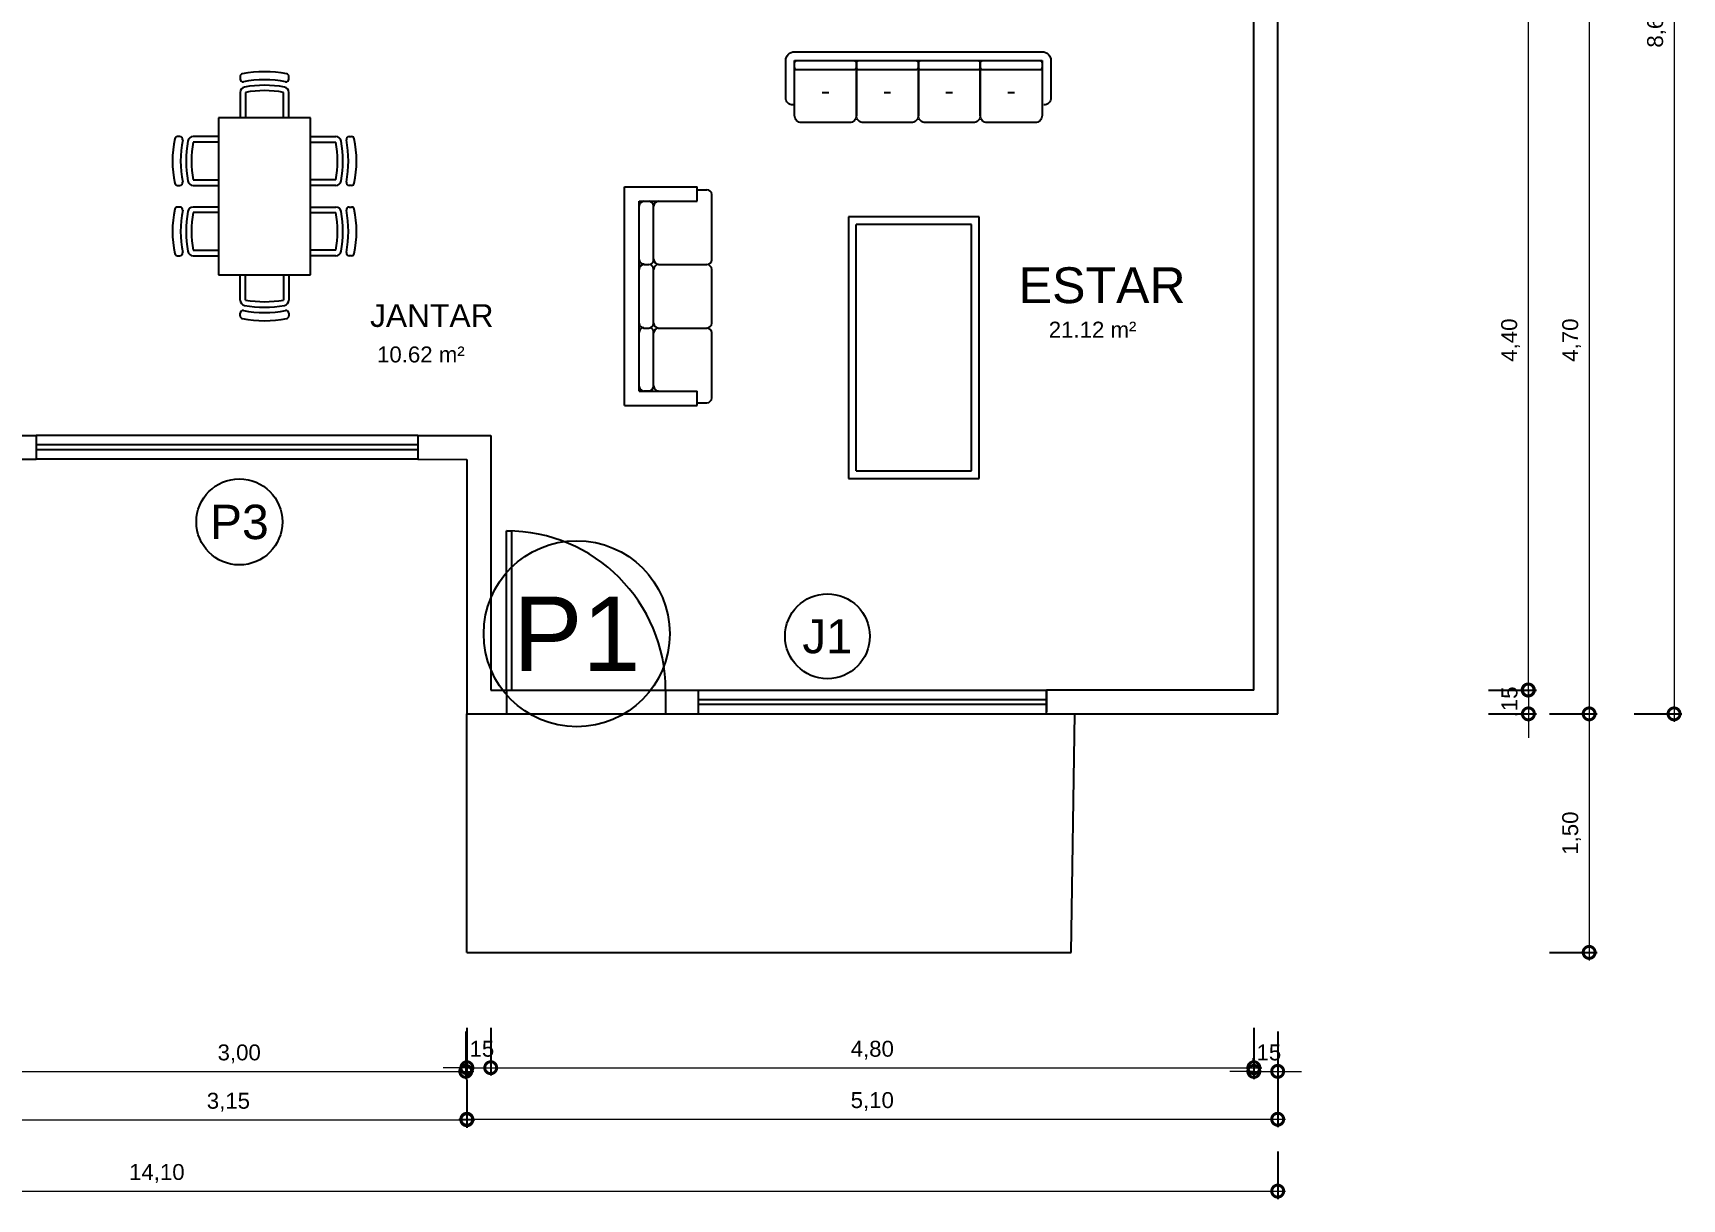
# Model space of a CAD drawing. Header units: metres. Extents: x 0 to 327, y 17 to 88.
# Drawn here: x 139.73 to 150.1, y 49.88 to 57.21 of the extents above; entities that cross this region are included whole.
import ezdxf
from ezdxf.enums import TextEntityAlignment as Align

# ---------------------------------------------------------------- set-up
doc = ezdxf.new("R2010")
doc.units = ezdxf.units.M
doc.header["$LTSCALE"] = 0.5
doc.linetypes.add('DIVIDE', pattern=[31.75, 12.7, -6.35, 0, -6.35, 0, -6.35])
for name, color, linetype in [('ARQ_ALV CT', 5, 'Continuous'), ('ARQ_ESQ CT', 30, 'Continuous'), ('ARQ_MOB 01', 1, 'Continuous'), ('ARQ_PISO', 1, 'Continuous'), ('ARQ_PROJ SUP', 1, 'DIVIDE'), ('ARQ_SIMB 01', 1, 'Continuous'), ('ARQ_TXT 01', 1, 'Continuous'), ('SIMB_02', 2, 'Continuous'), ('SIMB_TXT', 1, 'Continuous')]:
    doc.layers.add(name, color=color, linetype=linetype)
doc.layers.add('ARQ_COTA_AZUL', color=5, linetype='Continuous', lineweight=20, true_color=0x0000ff)
doc.styles.add('Annot_2.0mm', font='arial.ttf', dxfattribs={"height": 2})
doc.styles.add('cota', font='arial.ttf')
doc.styles.add('SIMB', font='arial.ttf')
doc.dimstyles.new('Info 01 - annot', dxfattribs={"dimtxt": 2, "dimasz": 3, "dimexe": 1, "dimexo": 1, "dimgap": 1, "dimtad": 1, "dimzin": 4, "dimtxsty": 'cota', "dimblk": 'DOTSMALL', "dimcen": 2, "dimdle": 1, "dimclrd": 256, "dimclre": 256, "dimclrt": 1, "dimazin": 2, "dimtfac": 0.09, "dimtix": 1, "dimtmove": 2, "dimatfit": 2, "dimfxl": 5, "dimfxlon": 1, "dimtolj": 1, "dimtzin": 4, "dimlwd": -1, "dimarcsym": 1})

# ---------------------------------------------------------------- blocks, each defined once
blk = doc.blocks.new('COD_ESQ')
at = {"layer": 'SIMB_02'}
blk.add_circle((0, 0), 2.5, dxfattribs=at)
at = {"layer": 'SIMB_TXT', "style": 'SIMB'}
blk.add_attdef('CDESQ', text='', height=2, dxfattribs=at).set_placement((0, 0), align=Align.MIDDLE_CENTER)
blk = doc.blocks.new('mesa6')
for p, q in [((65, -14.4), (65, -12)), ((110, -12), (110, -14.4)), ((130, -14.4), (130, -12)), ((175, -12), (175, -14.4)), ((65, -50), (65, -26.6)), ((70, -50), (70, -26.6)), ((105, -26.6), (105, -50)), ((110, -26.6), (110, -50)), ((130, -50), (130, -26.6)), ((135, -50), (135, -26.6)), ((170, -26.6), (170, -50)), ((175, -26.6), (175, -50)), ((47.5, -50), (47.5, -135)), ((192.5, -50), (47.5, -50)), ((192.5, -135), (192.5, -50)), ((11.9, -70), (9.5, -70)), ((47.5, -70), (24.1, -70)), ((47.5, -75), (24.1, -75)), ((192.5, -70), (215.9, -70)), ((192.5, -75), (215.9, -75)), ((228.1, -70), (230.5, -70)), ((9.5, -115), (11.9, -115)), ((24.1, -110), (47.5, -110)), ((24.1, -115), (47.5, -115)), ((215.9, -110), (192.5, -110)), ((215.9, -115), (192.5, -115)), ((230.5, -115), (228.1, -115)), ((47.5, -135), (192.5, -135)), ((65, -135), (65, -158.4)), ((70, -135), (70, -158.4)), ((105, -158.4), (105, -135)), ((110, -158.4), (110, -135)), ((130, -135), (130, -158.4)), ((135, -135), (135, -158.4)), ((170, -158.4), (170, -135)), ((175, -158.4), (175, -135)), ((65, -170.6), (65, -173)), ((110, -173), (110, -170.6)), ((130, -170.6), (130, -173)), ((175, -173), (175, -170.6))]:
    blk.add_line(p, q)
for centre, radius, start, end in [((67.5, -12), 2.5, 101.537, 180), ((67.5, -14.4), 2.5, 180, 280.9806), ((87.5, -110), 102.5, 78.463, 101.537), ((87.5, -117.5), 102.5, 79.0194, 100.9806), ((107.5, -14.4), 2.5, 259.0194, 0), ((107.5, -12), 2.5, 0, 78.463), ((132.5, -12), 2.5, 101.537, 180), ((132.5, -14.4), 2.5, 180, 280.9806), ((152.5, -110), 102.5, 78.463, 101.537), ((152.5, -117.5), 102.5, 79.0194, 100.9806), ((172.5, -14.4), 2.5, 259.0194, 0), ((172.5, -12), 2.5, 0, 78.463), ((70, -26.6), 5, 100.3399, 180), ((87.5, -122.5), 102.5, 79.6601, 100.3399), ((87.5, -122.5), 97.5, 79.6601, 100.3399), ((105, -26.6), 5, 0, 79.6601), ((135, -26.6), 5, 100.3399, 180), ((152.5, -122.5), 102.5, 79.6601, 100.3399), ((152.5, -122.5), 97.5, 79.6601, 100.3399), ((170, -26.6), 5, 0, 79.6601), ((107.5, -92.5), 102.5, 168.463, 191.537), ((9.5, -72.5), 2.5, 90, 168.463), ((11.9, -72.5), 2.5, 349.0194, 90), ((115, -92.5), 102.5, 169.0194, 190.9806), ((120, -92.5), 102.5, 169.6601, 190.3399), ((24.1, -75), 5, 90, 169.6601), ((120, -92.5), 97.5, 169.6601, 190.3399), ((215.9, -75), 5, 10.3399, 90), ((120, -92.5), 97.5, 349.6601, 10.3399), ((120, -92.5), 102.5, 349.6601, 10.3399), ((228.1, -72.5), 2.5, 90, 190.9806), ((125, -92.5), 102.5, 349.0194, 10.9806), ((230.5, -72.5), 2.5, 11.537, 90), ((132.5, -92.5), 102.5, 348.463, 11.537), ((9.5, -112.5), 2.5, 191.537, 270), ((11.9, -112.5), 2.5, 270, 10.9806), ((24.1, -110), 5, 190.3399, 270), ((215.9, -110), 5, 270, 349.6601), ((228.1, -112.5), 2.5, 169.0194, 270), ((230.5, -112.5), 2.5, 270, 348.463), ((70, -158.4), 5, 180, 259.6601), ((87.5, -62.5), 102.5, 259.6601, 280.3399), ((87.5, -62.5), 97.5, 259.6601, 280.3399), ((105, -158.4), 5, 280.3399, 0), ((135, -158.4), 5, 180, 259.6601), ((152.5, -62.5), 102.5, 259.6601, 280.3399), ((152.5, -62.5), 97.5, 259.6601, 280.3399), ((170, -158.4), 5, 280.3399, 0), ((67.5, -170.6), 2.5, 79.0194, 180), ((67.5, -173), 2.5, 180, 258.463), ((87.5, -75), 102.5, 258.463, 281.537), ((87.5, -67.5), 102.5, 259.0194, 280.9806), ((107.5, -170.6), 2.5, 0, 100.9806), ((107.5, -173), 2.5, 281.537, 0), ((132.5, -170.6), 2.5, 79.0194, 180), ((132.5, -173), 2.5, 180, 258.463), ((152.5, -75), 102.5, 258.463, 281.537), ((152.5, -67.5), 102.5, 259.0194, 280.9806), ((172.5, -170.6), 2.5, 0, 100.9806), ((172.5, -173), 2.5, 281.537, 0)]:
    blk.add_arc(centre, radius, start, end)
blk = doc.blocks.new('Sofa 3 lugares-P1')
for p, q in [((0, 0), (2.259, 0)), ((0, 0), (0, -0.75)), ((2.259, 0), (2.259, -0.75)), ((0.15, -0.15), (2.109, -0.15)), ((0.15, -0.15), (0.15, -0.75)), ((0.203, -0.15), (0.756, -0.15)), ((0.805, -0.15), (0.818, -0.15)), ((0.851, -0.15), (1.406, -0.15)), ((0.856, -0.15), (1.406, -0.15)), ((1.509, -0.15), (2.059, -0.15)), ((2.109, -0.15), (2.109, -0.75)), ((0.153, -0.2), (0.153, -0.25)), ((0.203, -0.3), (0.756, -0.3)), ((0.801, -0.2), (0.801, -0.25)), ((0.807, -0.19), (0.808, -0.2)), ((0.851, -0.3), (1.406, -0.3)), ((1.456, -0.2), (1.456, -0.25)), ((1.46, -0.201), (1.458, -0.266)), ((1.509, -0.3), (2.059, -0.3)), ((2.109, -0.2), (2.109, -0.25)), ((0.801, -0.35), (0.801, -0.85)), ((1.456, -0.35), (1.456, -0.85)), ((0, -0.75), (0.15, -0.75)), ((0.03, -0.75), (0.03, -0.85)), ((2.109, -0.75), (2.259, -0.75)), ((2.229, -0.75), (2.229, -0.85)), ((0.08, -0.9), (0.751, -0.9)), ((0.201, -0.9), (0.751, -0.9)), ((0.851, -0.9), (1.406, -0.9)), ((1.506, -0.9), (2.179, -0.9))]:
    blk.add_line(p, q)
for centre, start, end in [((0.201, -0.2), 90, 167.9467), ((0.756, -0.2), 12.0533, 90), ((0.851, -0.2), 90, 180), ((1.406, -0.2), 0, 90), ((1.41, -0.2), 358.3509, 90), ((1.509, -0.2), 90, 167.9467), ((2.059, -0.2), 0, 90), ((0.203, -0.25), 180, 270), ((0.204, -0.35), 90, 180), ((0.751, -0.35), 0, 90), ((0.756, -0.25), 270, 340.8019), ((0.851, -0.25), 180, 270), ((0.851, -0.35), 90, 180), ((1.406, -0.25), 270, 0), ((1.406, -0.35), 0, 90), ((1.506, -0.25), 199.1981, 270), ((1.511, -0.35), 90, 180), ((2.059, -0.25), 270, 0), ((2.059, -0.35), 0, 90), ((0.08, -0.85), 180, 270), ((0.751, -0.85), 270, 0), ((0.851, -0.85), 180, 270), ((1.406, -0.85), 270, 0), ((1.506, -0.85), 180, 270), ((2.179, -0.85), 270, 0)]:
    blk.add_arc(centre, 0.05, start, end)
blk = doc.blocks.new('Sofa 4 lugares-P1')
for p, q in [((-0.6, 2.9), (-0.6, 2.92)), ((-0.1, 2.9), (-0.1, 0.1)), ((-0.46, 2.588), (-0.46, 2.514)), ((-0.46, 1.888), (-0.46, 1.814)), ((-0.46, 1.188), (-0.46, 1.114)), ((-0.46, 0.488), (-0.46, 0.414))]:
    blk.add_line(p, q)
for points in [[(-0.6, 2.92, -0.414214), (-0.52, 3), (-0.1, 3, -0.414214), (0, 2.9), (0, 0.1, -0.414214), (-0.1, 0), (-0.52, 0, -0.414214), (-0.6, 0.08)], [(-0.1, 2.2), (-0.72, 2.2, -0.414214), (-0.8, 2.28), (-0.8, 2.82, -0.414214), (-0.72, 2.9), (-0.1, 2.9)], [(-0.1, 1.5), (-0.72, 1.5, -0.414214), (-0.8, 1.58), (-0.8, 2.12, -0.414214), (-0.72, 2.2), (-0.1, 2.2)], [(-0.1, 0.8), (-0.72, 0.8, -0.414214), (-0.8, 0.88), (-0.8, 1.42, -0.414214), (-0.72, 1.5), (-0.1, 1.5)], [(-0.1, 0.1), (-0.72, 0.1, -0.414214), (-0.8, 0.18), (-0.8, 0.72, -0.414214), (-0.72, 0.8), (-0.1, 0.8)]]:
    blk.add_lwpolyline(points, format="xyb")
for points in [[(-0.1, 2.87), (-0.1, 2.23, -0.414214), (-0.13, 2.2), (-0.175, 2.2, -0.414214), (-0.205, 2.23), (-0.205, 2.87, -0.414214), (-0.175, 2.9), (-0.13, 2.9, -0.414214)], [(-0.1, 2.17), (-0.1, 1.53, -0.414214), (-0.13, 1.5), (-0.175, 1.5, -0.414214), (-0.205, 1.53), (-0.205, 2.17, -0.414214), (-0.175, 2.2), (-0.13, 2.2, -0.414214)], [(-0.1, 1.47), (-0.1, 0.83, -0.414214), (-0.13, 0.8), (-0.175, 0.8, -0.414214), (-0.205, 0.83), (-0.205, 1.47, -0.414214), (-0.175, 1.5), (-0.13, 1.5, -0.414214)], [(-0.1, 0.77), (-0.1, 0.13, -0.414214), (-0.13, 0.1), (-0.175, 0.1, -0.414214), (-0.205, 0.13), (-0.205, 0.77, -0.414214), (-0.175, 0.8), (-0.13, 0.8, -0.414214)]]:
    blk.add_lwpolyline(points, format="xyb", close=True)
blk = doc.blocks.new('expositor_de_lanche_caixa_de_vidro')
for p, q in [((1, 0), (0, 0)), ((0, 0), (0, -0.3)), ((1, -0.3), (1, 0)), ((0.97, -0.03), (0.03, -0.03)), ((0.03, -0.03), (0.03, -0.47)), ((0.97, -0.47), (0.97, -0.03)), ((0, -0.3), (0, -0.5)), ((1, -0.5), (1, -0.3)), ((0, -0.5), (0.03, -0.5)), ((0.97, -0.47), (0.03, -0.47)), ((0.03, -0.5), (0.97, -0.5)), ((0.97, -0.5), (1, -0.5))]:
    blk.add_line(p, q)
blk = doc.blocks.new('_DotSmall')
at = {"color": 0, "linetype": 'ByBlock', "const_width": 0.5}
blk.add_lwpolyline([(-0.0625, 0, 1), (0.0625, 0, 1)], format="xyb", close=True, dxfattribs=at)
blk = doc.blocks.new('*D32')
at = {"layer": 'ARQ_COTA_AZUL', "lineweight": -2, "transparency": 16777216}
for p, q in [((142.461, 50.634), (142.461, 50.334)), ((147.561, 50.634), (147.561, 50.334))]:
    blk.add_line(p, q, dxfattribs=at)
at = {"layer": 'ARQ_COTA_AZUL', "transparency": 16777216}
blk.add_line((142.411, 50.384), (147.611, 50.384), dxfattribs=at)
at = {"layer": 'ARQ_COTA_AZUL', "transparency": 16777216, "xscale": 0.15, "yscale": 0.15, "zscale": 0.15, "rotation": 180}
blk.add_blockref('_DotSmall', (142.461, 50.384), dxfattribs=at)
at = {"layer": 'ARQ_COTA_AZUL', "transparency": 16777216, "xscale": 0.15, "yscale": 0.15, "zscale": 0.15}
blk.add_blockref('_DotSmall', (147.561, 50.384), dxfattribs=at)
at = {"layer": 'ARQ_COTA_AZUL', "color": 1, "transparency": 16777216, "insert": (145.011, 50.495), "char_height": 0.1, "attachment_point": 5, "style": 'cota'}
blk.add_mtext('\\A1;5,10', dxfattribs=at)
blk = doc.blocks.new('*D33')
at = {"layer": 'ARQ_COTA_AZUL', "lineweight": -2, "transparency": 16777216}
for p, q in [((142.611, 50.958), (142.611, 50.658)), ((147.411, 50.958), (147.411, 50.658))]:
    blk.add_line(p, q, dxfattribs=at)
at = {"layer": 'ARQ_COTA_AZUL', "transparency": 16777216}
blk.add_line((142.561, 50.708), (147.461, 50.708), dxfattribs=at)
at = {"layer": 'ARQ_COTA_AZUL', "transparency": 16777216, "xscale": 0.15, "yscale": 0.15, "zscale": 0.15, "rotation": 180}
blk.add_blockref('_DotSmall', (142.611, 50.708), dxfattribs=at)
at = {"layer": 'ARQ_COTA_AZUL', "transparency": 16777216, "xscale": 0.15, "yscale": 0.15, "zscale": 0.15}
blk.add_blockref('_DotSmall', (147.411, 50.708), dxfattribs=at)
at = {"layer": 'ARQ_COTA_AZUL', "color": 1, "transparency": 16777216, "insert": (145.011, 50.818), "char_height": 0.1, "attachment_point": 5, "style": 'cota'}
blk.add_mtext('\\A1;4,80', dxfattribs=at)
blk = doc.blocks.new('*D34')
at = {"layer": 'ARQ_COTA_AZUL', "lineweight": -2, "transparency": 16777216}
for p, q in [((142.461, 50.958), (142.461, 50.658)), ((142.611, 50.958), (142.611, 50.658))]:
    blk.add_line(p, q, dxfattribs=at)
at = {"layer": 'ARQ_COTA_AZUL', "transparency": 16777216}
for p, q in [((142.461, 50.708), (142.311, 50.708)), ((142.461, 50.708), (142.611, 50.708)), ((142.611, 50.708), (142.761, 50.708))]:
    blk.add_line(p, q, dxfattribs=at)
at = {"layer": 'ARQ_COTA_AZUL', "transparency": 16777216, "xscale": 0.15, "yscale": 0.15, "zscale": 0.15}
blk.add_blockref('_DotSmall', (142.461, 50.708), dxfattribs=at)
at = {"layer": 'ARQ_COTA_AZUL', "transparency": 16777216, "xscale": 0.15, "yscale": 0.15, "zscale": 0.15, "rotation": 180}
blk.add_blockref('_DotSmall', (142.611, 50.708), dxfattribs=at)
at = {"layer": 'ARQ_COTA_AZUL', "color": 1, "transparency": 16777216, "insert": (142.536, 50.818), "char_height": 0.1, "attachment_point": 5, "style": 'cota'}
blk.add_mtext('\\A1;,15', dxfattribs=at)
blk = doc.blocks.new('*D35')
at = {"layer": 'ARQ_COTA_AZUL', "lineweight": -2, "transparency": 16777216}
for p, q in [((147.411, 50.935), (147.411, 50.635)), ((147.561, 50.935), (147.561, 50.635))]:
    blk.add_line(p, q, dxfattribs=at)
at = {"layer": 'ARQ_COTA_AZUL', "transparency": 16777216}
for p, q in [((147.411, 50.685), (147.261, 50.685)), ((147.411, 50.685), (147.561, 50.685)), ((147.561, 50.685), (147.711, 50.685))]:
    blk.add_line(p, q, dxfattribs=at)
at = {"layer": 'ARQ_COTA_AZUL', "transparency": 16777216, "xscale": 0.15, "yscale": 0.15, "zscale": 0.15}
blk.add_blockref('_DotSmall', (147.411, 50.685), dxfattribs=at)
at = {"layer": 'ARQ_COTA_AZUL', "transparency": 16777216, "xscale": 0.15, "yscale": 0.15, "zscale": 0.15, "rotation": 180}
blk.add_blockref('_DotSmall', (147.561, 50.685), dxfattribs=at)
at = {"layer": 'ARQ_COTA_AZUL', "color": 1, "transparency": 16777216, "insert": (147.486, 50.795), "char_height": 0.1, "attachment_point": 5, "style": 'cota'}
blk.add_mtext('\\A1;,15', dxfattribs=at)
blk = doc.blocks.new('*D36')
at = {"layer": 'ARQ_COTA_AZUL', "lineweight": -2, "ltscale": 1e-06, "transparency": 16777216}
for p, q in [((149.27, 52.933), (149.57, 52.933)), ((149.27, 51.433), (149.57, 51.433))]:
    blk.add_line(p, q, dxfattribs=at)
at = {"layer": 'ARQ_COTA_AZUL', "ltscale": 1e-06, "transparency": 16777216}
blk.add_line((149.52, 52.983), (149.52, 51.383), dxfattribs=at)
at = {"layer": 'ARQ_COTA_AZUL', "ltscale": 1e-06, "transparency": 16777216, "xscale": 0.15, "yscale": 0.15, "zscale": 0.15}
for p, rotation in [((149.52, 52.933), 90), ((149.52, 51.433), 270)]:
    blk.add_blockref('_DotSmall', p, dxfattribs=dict(at, rotation=rotation))
at = {"layer": 'ARQ_COTA_AZUL', "color": 1, "ltscale": 1e-06, "transparency": 16777216, "insert": (149.41, 52.183), "char_height": 0.1, "attachment_point": 5, "rotation": 90, "style": 'cota'}
blk.add_mtext('\\A1;1,50', dxfattribs=at)
blk = doc.blocks.new('*D37')
at = {"layer": 'ARQ_COTA_AZUL', "transparency": 16777216}
for p, q in [((149.138, 53.083), (149.138, 53.233)), ((149.138, 53.083), (149.138, 52.933)), ((149.138, 52.933), (149.138, 52.783))]:
    blk.add_line(p, q, dxfattribs=at)
at = {"layer": 'ARQ_COTA_AZUL', "lineweight": -2, "transparency": 16777216}
for p, q in [((148.888, 53.083), (149.188, 53.083)), ((148.888, 52.933), (149.188, 52.933))]:
    blk.add_line(p, q, dxfattribs=at)
at = {"layer": 'ARQ_COTA_AZUL', "transparency": 16777216, "xscale": 0.15, "yscale": 0.15, "zscale": 0.15}
for p, rotation in [((149.138, 53.083), 270), ((149.138, 52.933), 90)]:
    blk.add_blockref('_DotSmall', p, dxfattribs=dict(at, rotation=rotation))
at = {"layer": 'ARQ_COTA_AZUL', "color": 1, "transparency": 16777216, "insert": (149.028, 53.008), "char_height": 0.1, "attachment_point": 5, "rotation": 90, "style": 'cota'}
blk.add_mtext('\\A1;,15', dxfattribs=at)
blk = doc.blocks.new('*D38')
at = {"layer": 'ARQ_COTA_AZUL', "lineweight": -2, "transparency": 16777216}
for p, q in [((148.886, 57.483), (149.186, 57.483)), ((148.886, 53.083), (149.186, 53.083))]:
    blk.add_line(p, q, dxfattribs=at)
at = {"layer": 'ARQ_COTA_AZUL', "transparency": 16777216}
blk.add_line((149.136, 57.533), (149.136, 53.033), dxfattribs=at)
at = {"layer": 'ARQ_COTA_AZUL', "transparency": 16777216, "xscale": 0.15, "yscale": 0.15, "zscale": 0.15}
for p, rotation in [((149.136, 57.483), 90), ((149.136, 53.083), 270)]:
    blk.add_blockref('_DotSmall', p, dxfattribs=dict(at, rotation=rotation))
at = {"layer": 'ARQ_COTA_AZUL', "color": 1, "transparency": 16777216, "insert": (149.026, 55.283), "char_height": 0.1, "attachment_point": 5, "rotation": 90, "style": 'cota'}
blk.add_mtext('\\A1;4,40', dxfattribs=at)
blk = doc.blocks.new('*D42')
at = {"layer": 'ARQ_COTA_AZUL', "transparency": 16777216}
blk.add_line((149.52, 57.683), (149.52, 52.883), dxfattribs=at)
at = {"layer": 'ARQ_COTA_AZUL', "lineweight": -2, "transparency": 16777216}
for p, q in [((149.27, 57.633), (149.57, 57.633)), ((149.27, 52.933), (149.57, 52.933))]:
    blk.add_line(p, q, dxfattribs=at)
at = {"layer": 'ARQ_COTA_AZUL', "transparency": 16777216, "xscale": 0.15, "yscale": 0.15, "zscale": 0.15}
for p, rotation in [((149.52, 57.633), 90), ((149.52, 52.933), 270)]:
    blk.add_blockref('_DotSmall', p, dxfattribs=dict(at, rotation=rotation))
at = {"layer": 'ARQ_COTA_AZUL', "color": 1, "transparency": 16777216, "insert": (149.41, 55.283), "char_height": 0.1, "attachment_point": 5, "rotation": 90, "style": 'cota'}
blk.add_mtext('\\A1;4,70', dxfattribs=at)
blk = doc.blocks.new('*D62')
at = {"layer": 'ARQ_COTA_AZUL', "transparency": 16777216}
blk.add_line((132.401, 53.033), (132.401, 54.585), dxfattribs=at)
at = {"layer": 'ARQ_COTA_AZUL', "lineweight": -2, "transparency": 16777216}
for p, q in [((132.651, 54.535), (132.351, 54.535)), ((132.651, 53.083), (132.351, 53.083))]:
    blk.add_line(p, q, dxfattribs=at)
at = {"layer": 'ARQ_COTA_AZUL', "transparency": 16777216, "xscale": 0.15, "yscale": 0.15, "zscale": 0.15}
for p, rotation in [((132.401, 54.535), 90), ((132.401, 53.083), 270)]:
    blk.add_blockref('_DotSmall', p, dxfattribs=dict(at, rotation=rotation))
at = {"layer": 'ARQ_COTA_AZUL', "color": 1, "transparency": 16777216, "insert": (132.291, 53.809), "char_height": 0.1, "attachment_point": 5, "rotation": 90, "style": 'cota'}
blk.add_mtext('\\A1;1,45', dxfattribs=at)
blk = doc.blocks.new('*D63')
at = {"layer": 'ARQ_COTA_AZUL', "transparency": 16777216}
for p, q in [((132.401, 53.083), (132.401, 53.233)), ((132.401, 53.083), (132.401, 52.933)), ((132.401, 52.933), (132.401, 52.783))]:
    blk.add_line(p, q, dxfattribs=at)
at = {"layer": 'ARQ_COTA_AZUL', "lineweight": -2, "transparency": 16777216}
for p, q in [((132.651, 53.083), (132.351, 53.083)), ((132.651, 52.933), (132.351, 52.933))]:
    blk.add_line(p, q, dxfattribs=at)
at = {"layer": 'ARQ_COTA_AZUL', "transparency": 16777216, "xscale": 0.15, "yscale": 0.15, "zscale": 0.15}
for p, rotation in [((132.401, 53.083), 270), ((132.401, 52.933), 90)]:
    blk.add_blockref('_DotSmall', p, dxfattribs=dict(at, rotation=rotation))
at = {"layer": 'ARQ_COTA_AZUL', "color": 1, "transparency": 16777216, "insert": (132.291, 53.008), "char_height": 0.1, "attachment_point": 5, "rotation": 90, "style": 'cota'}
blk.add_mtext('\\A1;,15', dxfattribs=at)
blk = doc.blocks.new('*D66')
at = {"layer": 'ARQ_COTA_AZUL', "transparency": 16777216}
blk.add_line((131.229, 52.883), (131.229, 61.633), dxfattribs=at)
at = {"layer": 'ARQ_COTA_AZUL', "lineweight": -2, "transparency": 16777216}
for p, q in [((131.479, 61.583), (131.179, 61.583)), ((131.479, 52.933), (131.179, 52.933))]:
    blk.add_line(p, q, dxfattribs=at)
at = {"layer": 'ARQ_COTA_AZUL', "transparency": 16777216, "xscale": 0.15, "yscale": 0.15, "zscale": 0.15}
for p, rotation in [((131.229, 61.583), 90), ((131.229, 52.933), 270)]:
    blk.add_blockref('_DotSmall', p, dxfattribs=dict(at, rotation=rotation))
at = {"layer": 'ARQ_COTA_AZUL', "color": 1, "transparency": 16777216, "insert": (131.119, 57.258), "char_height": 0.1, "attachment_point": 5, "rotation": 90, "style": 'cota'}
blk.add_mtext('\\A1;8,65', dxfattribs=at)
blk = doc.blocks.new('*D68')
at = {"layer": 'ARQ_COTA_AZUL', "transparency": 16777216}
blk.add_line((150.054, 61.633), (150.054, 52.883), dxfattribs=at)
at = {"layer": 'ARQ_COTA_AZUL', "lineweight": -2, "transparency": 16777216}
for p, q in [((149.804, 61.583), (150.104, 61.583)), ((149.804, 52.933), (150.104, 52.933))]:
    blk.add_line(p, q, dxfattribs=at)
at = {"layer": 'ARQ_COTA_AZUL', "transparency": 16777216, "xscale": 0.15, "yscale": 0.15, "zscale": 0.15}
for p, rotation in [((150.054, 61.583), 90), ((150.054, 52.933), 270)]:
    blk.add_blockref('_DotSmall', p, dxfattribs=dict(at, rotation=rotation))
at = {"layer": 'ARQ_COTA_AZUL', "color": 1, "transparency": 16777216, "insert": (149.944, 57.258), "char_height": 0.1, "attachment_point": 5, "rotation": 90, "style": 'cota'}
blk.add_mtext('\\A1;8,65', dxfattribs=at)
blk = doc.blocks.new('*D69')
at = {"layer": 'ARQ_COTA_AZUL', "lineweight": -2, "transparency": 16777216}
for p, q in [((139.604, 50.935), (139.604, 50.635)), ((142.454, 50.935), (142.454, 50.635))]:
    blk.add_line(p, q, dxfattribs=at)
at = {"layer": 'ARQ_COTA_AZUL', "transparency": 16777216}
blk.add_line((139.554, 50.685), (142.504, 50.685), dxfattribs=at)
at = {"layer": 'ARQ_COTA_AZUL', "transparency": 16777216, "xscale": 0.15, "yscale": 0.15, "zscale": 0.15, "rotation": 180}
blk.add_blockref('_DotSmall', (139.604, 50.685), dxfattribs=at)
at = {"layer": 'ARQ_COTA_AZUL', "transparency": 16777216, "xscale": 0.15, "yscale": 0.15, "zscale": 0.15}
blk.add_blockref('_DotSmall', (142.454, 50.685), dxfattribs=at)
at = {"layer": 'ARQ_COTA_AZUL', "color": 1, "transparency": 16777216, "insert": (141.029, 50.795), "char_height": 0.1, "width": 0.26221, "attachment_point": 5, "style": 'cota'}
blk.add_mtext('\\A1;3,00', dxfattribs=at)
blk = doc.blocks.new('*D70')
at = {"layer": 'ARQ_COTA_AZUL', "lineweight": -2, "transparency": 16777216}
for p, q in [((139.461, 50.935), (139.461, 50.635)), ((139.611, 50.935), (139.611, 50.635))]:
    blk.add_line(p, q, dxfattribs=at)
at = {"layer": 'ARQ_COTA_AZUL', "transparency": 16777216}
for p, q in [((139.461, 50.685), (139.311, 50.685)), ((139.461, 50.685), (139.611, 50.685)), ((139.611, 50.685), (139.761, 50.685))]:
    blk.add_line(p, q, dxfattribs=at)
at = {"layer": 'ARQ_COTA_AZUL', "transparency": 16777216, "xscale": 0.15, "yscale": 0.15, "zscale": 0.15}
blk.add_blockref('_DotSmall', (139.461, 50.685), dxfattribs=at)
at = {"layer": 'ARQ_COTA_AZUL', "transparency": 16777216, "xscale": 0.15, "yscale": 0.15, "zscale": 0.15, "rotation": 180}
blk.add_blockref('_DotSmall', (139.611, 50.685), dxfattribs=at)
at = {"layer": 'ARQ_COTA_AZUL', "color": 1, "transparency": 16777216, "insert": (139.536, 50.795), "char_height": 0.1, "attachment_point": 5, "style": 'cota'}
blk.add_mtext('\\A1;,15', dxfattribs=at)
blk = doc.blocks.new('*D73')
at = {"layer": 'ARQ_COTA_AZUL', "lineweight": -2, "transparency": 16777216}
for p, q in [((139.461, 50.631), (139.461, 50.331)), ((142.461, 50.631), (142.461, 50.331))]:
    blk.add_line(p, q, dxfattribs=at)
at = {"layer": 'ARQ_COTA_AZUL', "transparency": 16777216}
blk.add_line((139.411, 50.381), (142.511, 50.381), dxfattribs=at)
at = {"layer": 'ARQ_COTA_AZUL', "transparency": 16777216, "xscale": 0.15, "yscale": 0.15, "zscale": 0.15, "rotation": 180}
blk.add_blockref('_DotSmall', (139.461, 50.381), dxfattribs=at)
at = {"layer": 'ARQ_COTA_AZUL', "transparency": 16777216, "xscale": 0.15, "yscale": 0.15, "zscale": 0.15}
blk.add_blockref('_DotSmall', (142.461, 50.381), dxfattribs=at)
at = {"layer": 'ARQ_COTA_AZUL', "color": 1, "transparency": 16777216, "insert": (140.961, 50.491), "char_height": 0.1, "attachment_point": 5, "style": 'cota'}
blk.add_mtext('\\A1;3,15', dxfattribs=at)
blk = doc.blocks.new('*D77')
at = {"layer": 'ARQ_COTA_AZUL', "lineweight": -2, "transparency": 16777216}
for p, q in [((133.461, 50.182), (133.461, 49.882)), ((147.561, 50.182), (147.561, 49.882))]:
    blk.add_line(p, q, dxfattribs=at)
at = {"layer": 'ARQ_COTA_AZUL', "transparency": 16777216}
blk.add_line((133.411, 49.932), (147.611, 49.932), dxfattribs=at)
at = {"layer": 'ARQ_COTA_AZUL', "transparency": 16777216, "xscale": 0.15, "yscale": 0.15, "zscale": 0.15, "rotation": 180}
blk.add_blockref('_DotSmall', (133.461, 49.932), dxfattribs=at)
at = {"layer": 'ARQ_COTA_AZUL', "transparency": 16777216, "xscale": 0.15, "yscale": 0.15, "zscale": 0.15}
blk.add_blockref('_DotSmall', (147.561, 49.932), dxfattribs=at)
at = {"layer": 'ARQ_COTA_AZUL', "color": 1, "transparency": 16777216, "insert": (140.511, 50.043), "char_height": 0.1, "attachment_point": 5, "style": 'cota'}
blk.add_mtext('\\A1;14,10', dxfattribs=at)
blk = doc.blocks.new('*D110')
at = {"layer": 'ARQ_COTA_AZUL', "transparency": 16777216}
blk.add_line((131.778, 52.883), (131.778, 54.583), dxfattribs=at)
at = {"layer": 'ARQ_COTA_AZUL', "lineweight": -2, "transparency": 16777216}
for p, q in [((132.028, 54.533), (131.728, 54.533)), ((132.028, 52.933), (131.728, 52.933))]:
    blk.add_line(p, q, dxfattribs=at)
at = {"layer": 'ARQ_COTA_AZUL', "transparency": 16777216, "xscale": 0.15, "yscale": 0.15, "zscale": 0.15}
for p, rotation in [((131.778, 54.533), 90), ((131.778, 52.933), 270)]:
    blk.add_blockref('_DotSmall', p, dxfattribs=dict(at, rotation=rotation))
at = {"layer": 'ARQ_COTA_AZUL', "color": 1, "transparency": 16777216, "insert": (131.668, 53.733), "char_height": 0.1, "attachment_point": 5, "rotation": 90, "style": 'cota'}
blk.add_mtext('\\A1;1,60', dxfattribs=at)

msp = doc.modelspace()

# ---------------------------------------------------------------- linework, layer by layer
at = {"color": 143, "true_color": 0x7aafdf}
for p, q in [((146.106, 52.933), (146.106, 53.083)), ((146.106, 53.083), (146.106, 53.083)), ((146.106, 53.083), (146.106, 53.083)), ((146.286, 52.933), (146.286, 52.933)), ((146.286, 52.933), (146.286, 52.933)), ((146.286, 52.933), (146.286, 52.933)), ((146.286, 52.933), (146.286, 52.933)), ((146.286, 52.933), (146.286, 52.933)), ((146.286, 52.933), (146.286, 52.933)), ((146.286, 52.933), (146.286, 52.933)), ((146.286, 52.933), (146.286, 52.933)), ((146.286, 52.933), (146.286, 52.933)), ((146.286, 52.933), (146.286, 52.933)), ((146.286, 52.933), (146.286, 52.933)), ((146.286, 52.933), (146.286, 52.933)), ((146.286, 52.933), (146.286, 52.933)), ((146.286, 52.933), (146.286, 52.933)), ((146.286, 52.933), (146.286, 52.933)), ((146.286, 52.933), (146.286, 52.933)), ((146.286, 52.933), (146.286, 52.933)), ((146.286, 52.933), (146.286, 52.933)), ((146.286, 52.933), (146.286, 52.933)), ((146.286, 52.933), (146.286, 52.933)), ((146.286, 52.933), (146.286, 52.933)), ((146.286, 52.933), (146.286, 52.933)), ((146.286, 52.933), (146.286, 52.933))]:
    msp.add_line(p, q, dxfattribs=at)
at = {"layer": 'ARQ_ALV CT'}
for p, q in [((147.561, 52.933), (147.561, 57.633)), ((147.411, 53.083), (147.411, 57.483)), ((139.161, 54.683), (139.753, 54.684)), ((139.753, 54.684), (139.753, 54.534)), ((142.153, 54.684), (142.611, 54.683)), ((142.153, 54.684), (142.153, 54.534)), ((142.611, 54.683), (142.611, 53.083)), ((139.161, 54.533), (139.753, 54.534)), ((142.153, 54.534), (142.461, 54.533)), ((142.461, 54.533), (142.461, 52.933)), ((142.611, 53.083), (142.711, 53.083)), ((142.611, 53.083), (142.711, 53.083)), ((142.711, 53.083), (142.711, 52.933)), ((143.711, 53.083), (143.711, 52.933)), ((143.711, 53.083), (143.917, 53.083)), ((143.711, 53.083), (143.917, 53.083)), ((143.917, 52.933), (143.917, 53.083)), ((147.411, 53.083), (146.106, 53.083)), ((146.107, 53.083), (146.107, 52.946)), ((142.461, 52.933), (142.711, 52.933)), ((143.711, 52.933), (143.917, 52.933)), ((146.106, 52.933), (147.561, 52.933))]:
    msp.add_line(p, q, dxfattribs=at)
at = {"layer": 'ARQ_ESQ CT'}
for p, q in [((142.153, 54.624), (139.753, 54.624)), ((142.153, 54.594), (139.753, 54.594)), ((142.711, 53.083), (142.711, 54.083)), ((142.741, 54.083), (142.741, 53.083)), ((143.917, 53.023), (146.107, 53.023)), ((143.917, 52.993), (146.107, 52.993))]:
    msp.add_line(p, q, dxfattribs=at)
at = {"layer": 'ARQ_PISO'}
for p, q in [((142.153, 54.684), (139.753, 54.684)), ((142.153, 54.534), (139.753, 54.534)), ((142.711, 54.083), (142.741, 54.083)), ((142.711, 53.083), (143.711, 53.083)), ((142.711, 52.933), (143.711, 52.933))]:
    msp.add_line(p, q, dxfattribs=at)
at = {"layer": 'ARQ_PISO', "color": 242, "true_color": 0xcd2027}
for p, q in [((143.917, 53.083), (146.106, 53.083)), ((143.917, 52.933), (146.106, 52.933))]:
    msp.add_line(p, q, dxfattribs=at)
at = {"layer": 'ARQ_PROJ SUP'}
for p, q in [((142.461, 51.433), (142.461, 52.933)), ((146.261, 51.433), (146.286, 52.933)), ((142.461, 51.433), (146.261, 51.433))]:
    msp.add_line(p, q, dxfattribs=at)
at = {"layer": 'ARQ_SIMB 01'}
msp.add_arc((142.711, 53.083), 1, 0, 90, dxfattribs=at)

# ---------------------------------------------------------------- block references
at = {"layer": 'ARQ_ESQ CT', "xscale": 0.2338794511277229, "yscale": 0.2338794511277229, "zscale": 0.2338794511277229}
msp.add_blockref('COD_ESQ', (143.152, 53.437), dxfattribs=at).add_auto_attribs({'CDESQ': 'P1'})
at = {"layer": 'ARQ_MOB 01'}
for name, p, xscale, yscale, zscale, rotation in [('Sofa 4 lugares-P1', (146.135, 57.096), 0.5561679010848677, 0.5561679010848677, 0.5561679010848677, 90), ('mesa6', (141.818, 57.005), 0.006807511143251009, 0.006807511143251009, 0.006807511143251009, 270), ('Sofa 3 lugares-P1', (143.453, 54.871), 0.6092437872759707, 0.6092437872759707, 0.6092437872759707, 89.99999999999514), ('expositor_de_lanche_caixa_de_vidro', (145.684, 56.059), 1.646883467792964, 1.646883467792964, 1.646883467792964, 270)]:
    msp.add_blockref(name, p, dxfattribs=dict(at, xscale=xscale, yscale=yscale, zscale=zscale, rotation=rotation))
at = {"layer": 'ARQ_PISO', "xscale": 0.1081658563063165, "yscale": 0.1081658563063165, "zscale": 0.1081658563063165}
msp.add_blockref('COD_ESQ', (141.03, 54.14), dxfattribs=at).add_auto_attribs({'CDESQ': 'P3'})
at = {"layer": 'ARQ_PROJ SUP', "xscale": 0.1067176891170675, "yscale": 0.1067176891170675, "zscale": 0.1067176891170675}
msp.add_blockref('COD_ESQ', (144.729, 53.421), dxfattribs=at).add_auto_attribs({'CDESQ': 'J1'})

# ---------------------------------------------------------------- texts
at = {"layer": 'ARQ_TXT 01', "attachment_point": 1, "style": 'Annot_2.0mm'}
for s, insert, char_height, width in [('ESTAR', (145.932, 55.741), 0.2254, 2.11132), ('JANTAR', (141.852, 55.509), 0.143, 1.1741), ('21.12 m²', (146.121, 55.399), 0.1, 1.03541), ('10.62 m²', (141.896, 55.243), 0.1, 0.72221)]:
    msp.add_mtext(s, dxfattribs=dict(at, insert=insert, char_height=char_height, width=width))

# ---------------------------------------------------------------- dimensions: what is measured, and where the dimension line sits
at = {"layer": 'ARQ_COTA_AZUL'}
for base, p1, p2, picture, middle in [((131.229, 61.583), (142.461, 52.933), (142.461, 61.583), '*D66', (131.119, 57.258)), ((150.054, 52.933), (146.261, 61.583), (146.261, 52.933), '*D68', (149.944, 57.258)), ((149.52, 52.933), (147.561, 57.633), (147.561, 52.933), '*D42', (149.41, 55.283)), ((149.136, 53.083), (147.411, 57.483), (147.412, 53.083), '*D38', (149.026, 55.283)), ((131.778, 54.533), (142.461, 52.933), (142.461, 54.533), '*D110', (131.668, 53.733)), ((132.401, 54.535), (142.611, 53.083), (142.611, 54.535), '*D62', (132.291, 53.809)), ((132.401, 52.933), (142.611, 53.083), (142.611, 52.933), '*D63', (132.291, 53.008)), ((149.138, 52.933), (147.411, 53.083), (147.411, 52.933), '*D37', (149.028, 53.008))]:
    dim = msp.add_linear_dim(base=base, p1=p1, p2=p2, angle=90, dimstyle='Info 01 - annot', dxfattribs=at)
    dim.commit()
    dim.dimension.update_dxf_attribs({"geometry": picture, "text_midpoint": middle})
for base, p1, p2, text, picture, middle in [((142.454, 50.685), (139.604, 58.11), (142.454, 58.11), '3,00', '*D69', (141.029, 50.795)), ((142.461, 50.381), (139.461, 58.083), (142.461, 58.083), '3,15', '*D73', (140.961, 50.491))]:
    dim = msp.add_linear_dim(base=base, p1=p1, p2=p2, text=text, dimstyle='Info 01 - annot', dxfattribs=at)
    dim.commit()
    dim.dimension.update_dxf_attribs({"geometry": picture, "text_midpoint": middle})
for base, p1, p2, picture, middle in [((139.611, 50.685), (139.461, 58.083), (139.611, 58.083), '*D70', (139.536, 50.795)), ((147.561, 49.932), (133.461, 56.883), (147.561, 56.883), '*D77', (140.511, 50.043)), ((142.611, 50.708), (142.461, 53.083), (142.611, 53.083), '*D34', (142.536, 50.818)), ((147.411, 50.708), (142.611, 53.083), (147.411, 53.083), '*D33', (145.011, 50.818)), ((147.561, 50.685), (147.411, 53.083), (147.561, 53.083), '*D35', (147.486, 50.795)), ((147.561, 50.384), (142.461, 52.933), (147.561, 52.933), '*D32', (145.011, 50.495))]:
    dim = msp.add_linear_dim(base=base, p1=p1, p2=p2, dimstyle='Info 01 - annot', dxfattribs=at)
    dim.commit()
    dim.dimension.update_dxf_attribs({"geometry": picture, "text_midpoint": middle})
at = {"layer": 'ARQ_COTA_AZUL', "ltscale": 1e-06}
dim = msp.add_linear_dim(base=(149.52, 51.433), p1=(146.669, 52.933), p2=(146.644, 51.433), angle=90, dimstyle='Info 01 - annot', dxfattribs=at)
dim.commit()
dim.dimension.update_dxf_attribs({"geometry": '*D36', "text_midpoint": (149.41, 52.183)})

doc.saveas('drawing.dxf')
